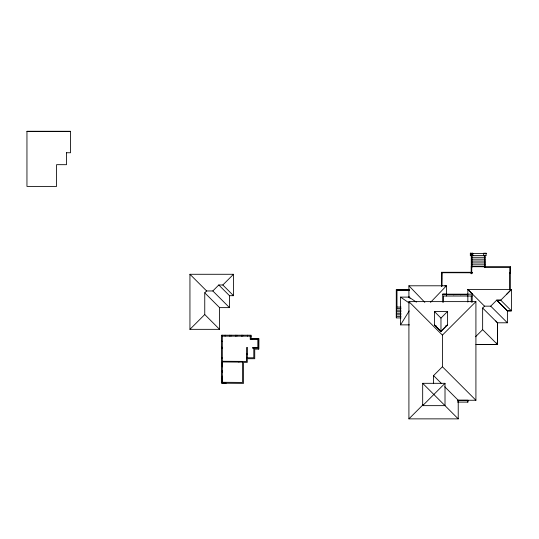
<?xml version="1.0" encoding="UTF-8"?>
<svg xmlns="http://www.w3.org/2000/svg" width="539" height="539" viewBox="0 0 539 539"><rect width="100%" height="100%" fill="white"/><g stroke="black" fill="none" stroke-linecap="round" stroke-linejoin="round"><path stroke-width="0.81" d="M222.317 376.148L222.317 383.209L243.534 383.37L243.534 362.349L247.286 362.349L247.286 358.725L254.731 358.725L254.731 349.11L258.727 349.11L258.76 338.472L251.161 338.472M222.317 372.139L222.317 370.569M222.317 366.843L222.317 335.204M471.362 273.367L471.268 255.23L472.508 255.23M471.605 272.66L471.996 273.388M471.996 272.458L472.036 273.381L470.951 273.388L470.951 272.458L472.036 272.458M484.46 267.357L484.925 267.142M485.066 266.704L484.857 255.23L484.891 267.573L484.46 267.566L484.46 255.297M495.819 320.948L497.47 322.794L497.47 344.509L476.072 344.428L497.436 344.428L496.688 342.939M471.234 266.704L510.345 266.704L510.345 272.458L509.416 272.458L509.416 289.814M258.727 349.11L258.76 338.472M409.418 324.876L400.565 324.876L409.189 310.915M430.526 302.372L446.447 285.791L408.912 285.791L408.912 297.191M506.775 294.166L511.423 289.45L467.852 289.456L467.845 302.049M447.478 324.781L440.969 331.29L434.454 324.896L440.969 331.472L440.969 318.104L447.478 311.535L434.454 311.535L434.454 325.489L436.085 325.489M440.969 331.472L447.478 324.896M476.072 344.428L497.436 344.428L482.641 329.666L482.641 308.032L484.521 306.159L490.726 306.159L496.722 300.149L500.751 300.149M500.751 300.203L511.423 289.45L511.423 310.855L507.394 310.855L496.722 300.203L500.751 300.203L511.423 310.855L507.394 310.855M204.753 292.818L206.619 290.959L212.817 290.959L229.493 307.628L219.568 307.628L204.753 292.818L204.753 314.533L219.568 329.342L219.568 307.628M212.817 290.959L218.794 284.983L222.823 284.983L233.522 274.284L233.522 295.689L229.493 295.689L218.794 284.983M219.568 329.342L189.944 329.342L204.753 314.533M475.917 400.255L442.411 366.756L442.411 335.117L475.917 301.618L475.917 400.255L458.231 400.255L444.729 386.746M433.572 383.687L433.572 375.595L442.411 366.756M475.546 336.754L482.641 329.666M458.231 400.255L458.231 418.864L408.912 418.864L423.007 404.776M422.677 405.645L445.012 383.317L422.677 383.317L422.677 405.645L445.012 405.645L445.012 383.317M444.803 285.966L446.447 285.791L446.447 296.032M442.229 272.7L442.014 286.148M26.95 131.341L70.515 131.361M66.499 152.746L70.528 152.746L70.528 131.327L26.95 131.327L26.95 186.4L56.575 186.4L56.575 164.671L66.499 164.685L66.499 152.732M470.331 253.215L472.818 253.215L472.818 255.695L470.331 255.695L470.331 253.215L471.423 254.3M470.641 253.519L486.097 253.525M470.331 255.385L472.818 255.385M483.921 255.385L485.787 255.385M471.268 255.405L485.167 255.405M484.46 255.547L484.925 255.547M471.268 257.285L485.066 257.292M471.268 259.171L485.066 259.171M471.268 261.058L485.066 261.058M471.268 262.938L485.066 262.938M471.268 264.824L485.066 264.824M471.578 266.246L472.043 266.246M471.921 266.98L471.531 267.357L471.578 255.136M471.578 266.98L472.043 266.98L472.043 255.163M471.76 267.229L471.76 272.451M484.891 267.357L509.881 267.357L509.881 272.458L509.416 273.388L510.345 273.388M441.717 279.081L441.481 277.834L441.481 286.297L441.481 272.289L471.268 272.289L471.308 273.805M441.481 273.529L441.495 272.289M189.944 329.342L189.944 274.284L233.522 274.284M409.33 289.51L396.28 289.504L396.28 317.922L401.07 317.922M396.98 307.075L396.98 290.204L409.33 290.204M442.728 294.166L472.191 294.166L472.191 302.231M453.427 294.442L453.474 294.887M460.562 294.442L460.562 294.887M446.447 294.631L453.306 294.631M467.542 294.692L460.677 294.692M472.191 296.032L443.348 296.026L443.348 302.231M400.565 324.876L400.565 297.11L409.721 297.11M410.038 298.289L409.02 297.117M408.912 418.864L408.912 301.618L475.917 301.618M396.28 307.068L401.023 307.068M396.28 308.618L401.07 308.618M396.28 310.168L401.07 310.168M396.28 311.724L401.07 311.724M396.28 313.274L401.07 313.274M396.28 314.823L401.07 314.823M396.28 316.373L401.07 316.373M496.715 300.149L507.394 310.801L507.394 322.794L497.436 322.794L482.641 308.032M445.854 325.489L447.478 325.489L447.478 311.535M222.317 336.134L251.161 336.134M221.388 341.254L222.317 341.254M221.388 347.305L222.317 347.305M257.831 347.48L252.481 347.48L252.481 348.181L257.831 348.181L257.831 339.402L250.231 339.402L250.231 336.134M221.388 348.234L222.317 348.234M246.586 354.076L247.286 354.076M246.586 357.795L253.802 357.795L253.802 348.181M221.388 358.004L222.317 358.004M222.317 361.265L246.586 361.42L246.586 347.48L247.516 347.48L247.286 357.795M226.111 383.209L221.388 383.209L221.388 335.204L251.161 335.204L251.161 339.402M457.766 400.241L468.007 400.241L468.007 402.101L457.766 402.101M222.317 361.959L242.604 362.114M221.388 378.546L222.317 378.553M222.317 382.818L222.317 382.279L242.604 382.434L242.604 361.42M446.447 294.166L442.728 294.126L442.728 302.231M396.98 290.204L409.418 290.38M408.919 297.117L416.425 302.136M400.565 297.117L409.283 303.053M490.719 306.159L507.394 322.794M408.912 301.618L442.411 335.117M433.572 375.595L441.205 383.229M422.677 383.317L458.231 418.864M222.823 284.983L233.522 295.689M189.944 274.284L206.619 290.959M484.521 306.159L467.845 289.45L472.555 294.166M434.454 311.535L440.969 318.104M408.912 285.791L424.84 302.372M222.317 382.279L222.317 383.209L222.317 362.349M510.345 266.704L510.345 289.874M497.47 322.794L497.47 344.509M485.167 266.704L471.268 266.394L471.268 272.289M472.508 253.215L472.508 255.385M471.921 255.163L471.921 255.695M471.612 255.163L471.612 255.695M471.261 296.032L471.261 302.231M470.641 253.215L470.641 255.385M467.697 400.369L467.697 402.101M467.542 294.166L467.542 296.032M460.4 294.631L453.589 294.692M458.076 400.369L458.076 402.101M401.063 289.51L401.063 290.204M400.336 289.51L400.336 290.204M396.744 307.068L396.434 317.687L396.434 307.068M257.366 339.402L257.366 338.721L252.407 338.721L252.407 339.402M247.441 335.204L247.441 336.134M242.786 335.204L242.786 336.134M241.546 335.204L241.546 336.134M238.878 361.386L238.878 362.114M236.897 335.204L236.897 336.134M235.658 335.204L235.658 336.134M231.002 335.204L231.002 336.134M229.762 335.204L229.762 336.134M229.493 295.689L229.493 307.628M225.107 335.204L225.107 336.134M486.097 253.215L483.611 253.215L483.611 255.695L486.097 255.695L486.097 253.215M471.996 272.66L441.973 272.66L471.996 272.7"/></g></svg>
